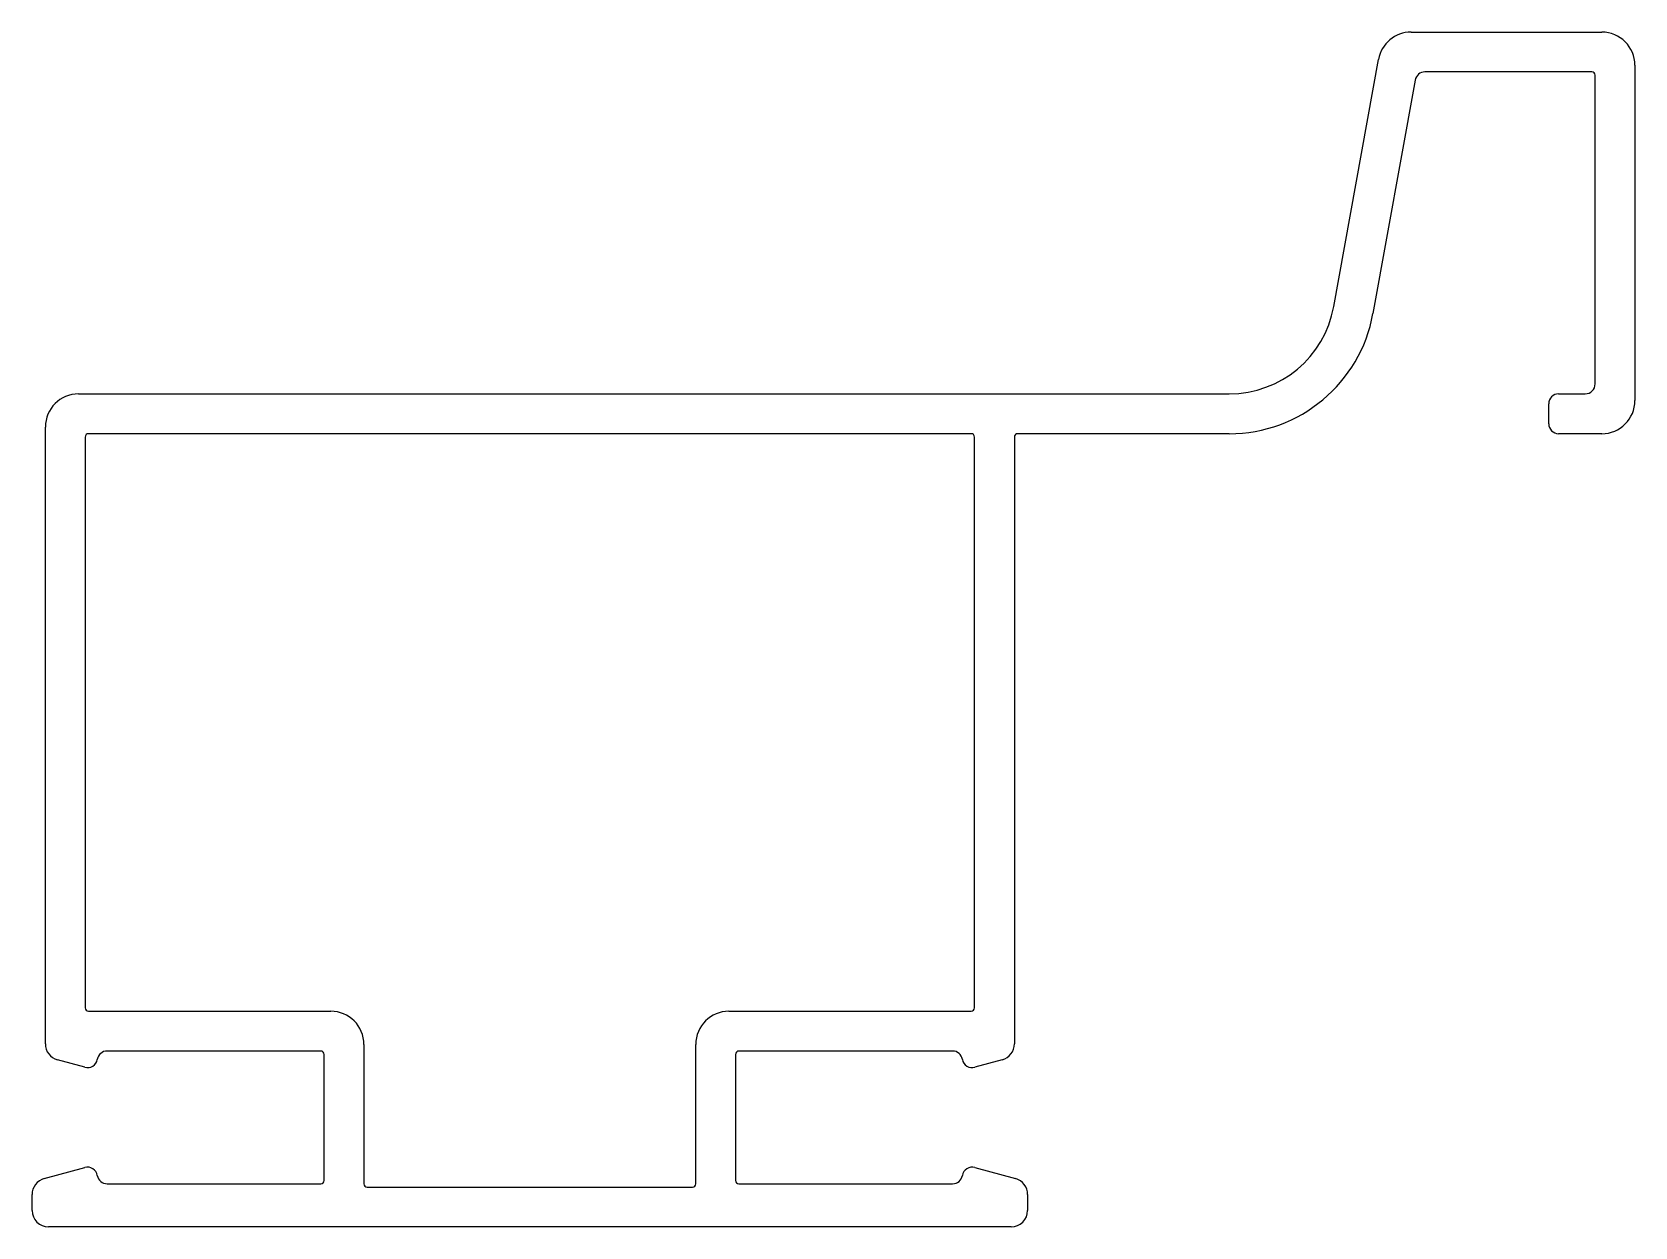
# Model space of a CAD drawing. Extents: x 1901.5 to 1949.8, y 1848.4 to 1884.4.
import ezdxf

# ---------------------------------------------------------------- set-up
doc = ezdxf.new("R2010")
doc.units = 0
doc.layers.get('0').update_dxf_attribs({"linetype": 'CONTINUOUS'})

msp = doc.modelspace()

# ---------------------------------------------------------------- linework, layer by layer
at = {"color": 0}
for p, q in [((1943.092, 1884.444), (1948.837, 1884.444)), ((1940.761, 1876.175), (1942.108, 1883.622)), ((1948.537, 1883.244), (1943.51, 1883.244)), ((1949.837, 1883.444), (1949.837, 1873.344)), ((1943.215, 1882.998), (1941.942, 1875.961)), ((1948.637, 1873.844), (1948.637, 1883.144)), ((1902.937, 1873.544), (1937.612, 1873.544)), ((1947.237, 1872.644), (1947.237, 1873.244)), ((1947.537, 1873.544), (1948.337, 1873.544)), ((1901.937, 1853.959), (1901.937, 1872.544)), ((1903.137, 1872.244), (1903.137, 1855.044)), ((1929.837, 1872.344), (1903.237, 1872.344)), ((1929.937, 1855.044), (1929.937, 1872.244)), ((1931.137, 1872.244), (1931.137, 1853.959)), ((1937.612, 1872.344), (1931.237, 1872.344)), ((1948.837, 1872.344), (1947.537, 1872.344)), ((1903.237, 1854.944), (1910.537, 1854.944)), ((1922.537, 1854.944), (1929.837, 1854.944)), ((1911.537, 1853.944), (1911.537, 1849.744)), ((1921.537, 1849.744), (1921.537, 1853.944)), ((1903.129, 1853.254), (1902.306, 1853.476)), ((1910.237, 1853.744), (1903.799, 1853.744)), ((1910.337, 1849.844), (1910.337, 1853.644)), ((1922.737, 1853.644), (1922.737, 1849.844)), ((1929.275, 1853.744), (1922.837, 1853.744)), ((1930.767, 1853.476), (1929.945, 1853.254)), ((1901.906, 1849.904), (1903.129, 1850.235)), ((1929.945, 1850.235), (1931.167, 1849.904)), ((1901.537, 1848.944), (1901.537, 1849.421)), ((1903.799, 1849.744), (1910.237, 1849.744)), ((1911.637, 1849.644), (1921.437, 1849.644)), ((1922.837, 1849.744), (1929.275, 1849.744)), ((1931.537, 1849.421), (1931.537, 1848.944)), ((1931.037, 1848.444), (1902.037, 1848.444))]:
    msp.add_line(p, q, dxfattribs=at)
for centre, radius, start, end in [((1943.092, 1883.444), 1, 90, 169.7478), ((1948.837, 1883.444), 1, 0, 90), ((1943.51, 1882.944), 0.3, 90, 169.7478), ((1948.537, 1883.144), 0.1, 360, 90), ((1937.612, 1876.744), 3.2, 270, 349.7478), ((1937.612, 1876.744), 4.4, 270, 349.7478), ((1948.337, 1873.844), 0.3, 270, 0), ((1902.937, 1872.544), 1, 90, 180), ((1947.537, 1873.244), 0.3, 90, 180), ((1948.837, 1873.344), 1, 270, 0), ((1947.537, 1872.644), 0.3, 180, 270), ((1903.237, 1872.244), 0.1, 90, 180), ((1929.837, 1872.244), 0.1, 360, 90), ((1931.237, 1872.244), 0.1, 90, 180), ((1903.237, 1855.044), 0.1, 180, 270), ((1910.537, 1853.944), 1, 0, 90), ((1922.537, 1853.944), 1, 90, 180), ((1929.837, 1855.044), 0.1, 270, 0), ((1902.437, 1853.959), 0.5, 180, 254.8537), ((1930.637, 1853.959), 0.5, 285.1463, 360), ((1903.207, 1853.543), 0.3, 254.8537, 350.5009), ((1903.799, 1853.444), 0.3, 90, 170.5009), ((1910.237, 1853.644), 0.1, 360, 90), ((1922.837, 1853.644), 0.1, 90, 180), ((1929.275, 1853.444), 0.3, 9.4991, 90), ((1929.866, 1853.543), 0.3, 189.4991, 285.1463), ((1902.037, 1849.421), 0.5, 105.1463, 180), ((1903.207, 1849.945), 0.3, 9.4991, 105.1463), ((1903.799, 1850.044), 0.3, 189.4991, 270), ((1929.275, 1850.044), 0.3, 270, 350.5009), ((1929.866, 1849.945), 0.3, 74.8537, 170.5009), ((1931.037, 1849.421), 0.5, 0, 74.8537), ((1910.237, 1849.844), 0.1, 270, 0), ((1911.637, 1849.744), 0.1, 180, 270), ((1921.437, 1849.744), 0.1, 270, 0), ((1922.837, 1849.844), 0.1, 180, 270), ((1902.037, 1848.944), 0.5, 180, 270), ((1931.037, 1848.944), 0.5, 270, 0)]:
    msp.add_arc(centre, radius, start, end, dxfattribs=at)

doc.saveas('drawing.dxf')
